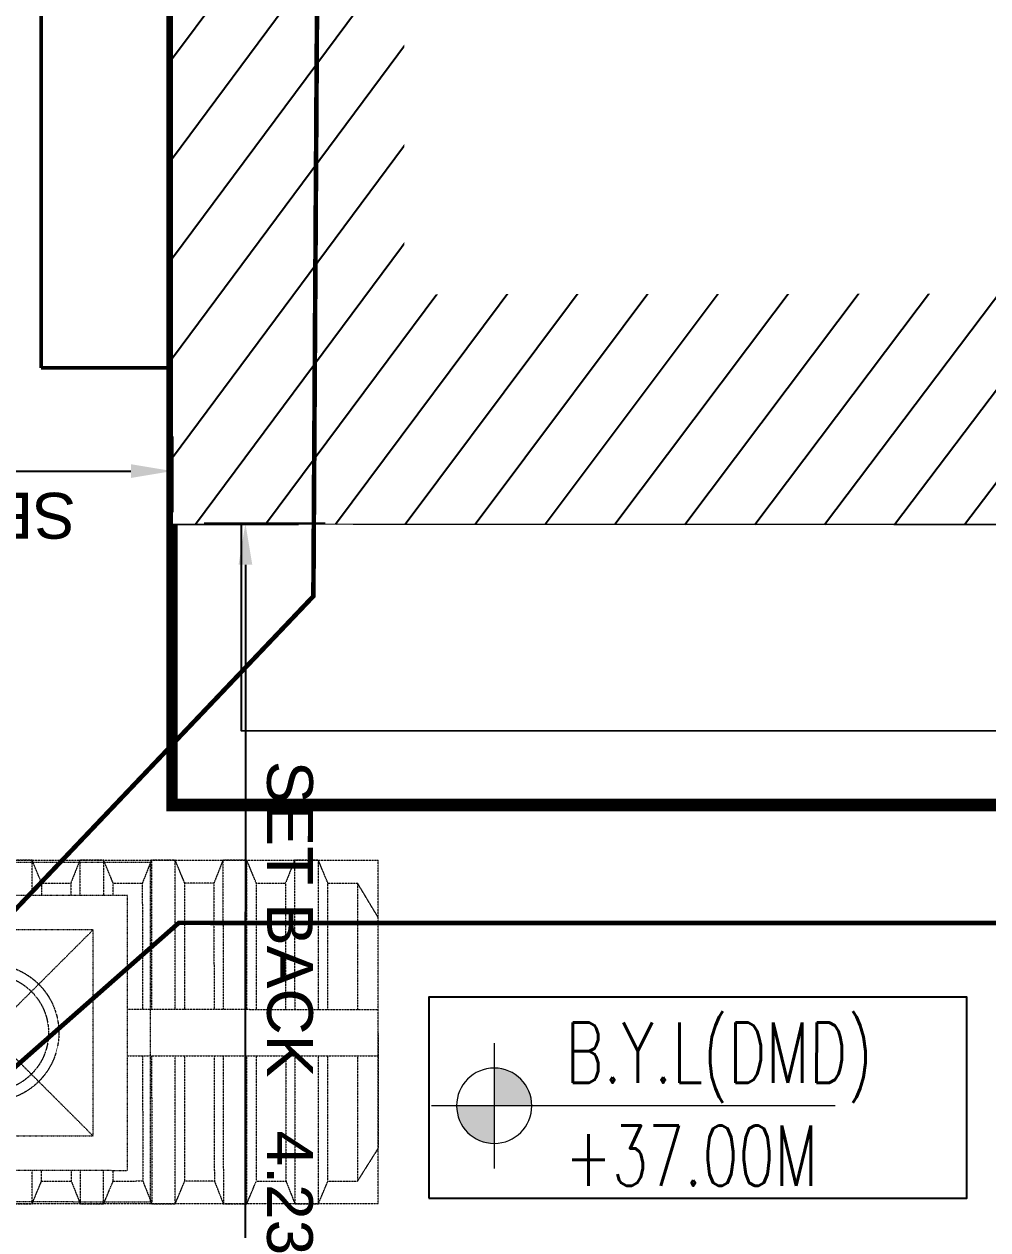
# Model space of a CAD drawing. Header units: centimetres. Extents: x -6122352 to 7132207, y -1694241 to 1947892.
# Drawn here: x 137324 to 141532, y -107326 to -102063 of the extents above; entities that cross this region are included whole.
import ezdxf

# ---------------------------------------------------------------- set-up
doc = ezdxf.new("R2010")
doc.units = ezdxf.units.CM
doc.header["$MEASUREMENT"] = 0
doc.header["$PDMODE"] = 66
doc.header["$PDSIZE"] = 100
for name, pattern in [('2. HG-ST XR COL 3A (5V 7V 9V 11V - GF (4M & 5D-E)$0$HIDDEN', [0.375, 0.25, -0.125]), ('DASHED2', [0.375, 0.25, -0.125]), ('HIDDEN', [0.375, 0.25, -0.125]), ('XR-AR-END-SETTING OUT PLAN$0$23261-XR-AR-SI-GF$0$HIDDEN', [0.375, 0.25, -0.125])]:
    doc.linetypes.add(name, pattern=pattern)
for name, color, linetype in [('23585-XR-AR-BOUNDARY WALLS AND SETBACKS$0$setback', 7, 'XR-AR-END-SETTING OUT PLAN$0$23261-XR-AR-SI-GF$0$HIDDEN'), ('@MI-REF LAYER', 7, 'Continuous'), ('B_TH_8', 7, 'Continuous'), ('VD-WS-TEXT', 8, 'Continuous'), ('VD-WS-WATER TANK', 7, 'Continuous'), ('XR-AR-END-SETTING OUT PLAN$0$23585-XR-AR-END-GROUND FLOOR$0$A-Flor-Strs', 1, 'Continuous'), ('XREF1$0$S-LEVELS', 2, 'Continuous'), ('XREF1$0$TYPICAL NEW PROFILE', 3, 'Continuous')]:
    doc.layers.add(name, color=color, linetype=linetype)
for name, color, linetype, lineweight in [('@ Foundations', 4, 'DASHED2', 50), ('A-ANNO-TEXT', 3, 'Continuous', 25), ('XR-AR-END-SETTING OUT PLAN$0$23585-XR-AR-END-GROUND FLOOR$0$A-GLAZ-SILL', 8, 'Continuous', 5), ('XR-AR-END-SETTING OUT PLAN$0$23585-XR-AR-END-GROUND FLOOR$0$A-GLAZ-WNDO', 232, 'Continuous', 9), ('XR-AR-END-SETTING OUT PLAN$0$23585-XR-AR-END-GROUND FLOOR$0$A-WALL', 7, 'Continuous', 30), ('XR-AR-END-SETTING OUT PLAN$0$23585-XR-AR-END-GROUND FLOOR$0$S-COLS', 51, 'Continuous', 40), ('XR-AR-END-SETTING OUT PLAN$0$23585-XR-AR-END-GROUND FLOOR$0$S-COLS-PATT', 8, 'Continuous', 5), ('XREF1$0$36-TAGLVL', 23, 'Continuous', 9)]:
    doc.layers.add(name, color=color, linetype=linetype, lineweight=lineweight)
doc.styles.get("Standard").update_dxf_attribs({"font": 'arial.ttf'})
doc.styles.add('XREF1$0$DLT_TEXT', font='romans.shx', dxfattribs={"width": 0.7})
doc.dimstyles.get("Standard").update_dxf_attribs({"dimtxt": 5, "dimasz": 0.5, "dimexe": 0.18, "dimexo": 0.0625, "dimgap": 0.09, "dimtad": 0, "dimtih": 1, "dimtoh": 1, "dimdec": 0, "dimzin": 0, "dimdsep": 46, "dimtxsty": 'Standard', "dimcen": 0.09, "dimadec": 0, "dimazin": 0, "dimtfac": 1, "dimtdec": 0, "dimtofl": 0, "dimtmove": 0, "dimatfit": 3, "dimfxl": 1, "dimtolj": 1, "dimtzin": 0, "dimarcsym": 0})

# ---------------------------------------------------------------- blocks, each defined once
blk = doc.blocks.new('23585-XR-AR-BOUNDARY WALLS AND SETBACKS')
at = {"layer": '23585-XR-AR-BOUNDARY WALLS AND SETBACKS$0$setback', "ltscale": 40, "const_width": 0.05}
blk.add_lwpolyline([(496603.4076911526, 2768971.812311382), (496589.0303414653, 2768984.985861099), (496584.8756448581, 2768980.451546177), (496580.8222491085, 2768976.027750814), (496576.7688491076, 2768971.603950815), (496572.7154491082, 2768967.180150814), (496568.6620491074, 2768962.756350815), (496564.6084013822, 2768958.332698731), (496560.5550491072, 2768953.908950815), (496556.501649108, 2768949.485150816), (496552.4482491076, 2768945.061350815), (496548.2917628816, 2768940.525058872), (496562.6692411395, 2768927.351702746), (496566.825369577, 2768931.887763219), (496570.8788474204, 2768936.311448177), (496574.9324515896, 2768940.735252725), (496578.9858017811, 2768945.158998367), (496583.0392017807, 2768949.582798366), (496587.0926017799, 2768954.006598367), (496591.1460017811, 2768958.430398366), (496595.1994017801, 2768962.854198367), (496599.2528474218, 2768967.277848177)], close=True, dxfattribs=at)
blk = doc.blocks.new('A$C9d9485f6')
at = {"layer": 'A-ANNO-TEXT', "rotation": 312.4881850805905}
blk.add_blockref('23585-XR-AR-BOUNDARY WALLS AND SETBACKS', (-2377088.534775567, -1504219.252137818), dxfattribs=at)
blk = doc.blocks.new('WATER TANK-5G')
at = {"layer": 'VD-WS-WATER TANK', "color": 8, "linetype": 'HIDDEN', "lineweight": 0}
for p, q in [((-1250.001134479477, 750), (-1250.001134479477, -750)), ((-1250.001134479477, 750), (1250.001134479473, 750.0000000000073)), ((1250.001134479473, -750), (1250.001134479473, 750.0000000000073)), ((-1250.001134479477, 506.4072882397741), (-1159.487943448941, 649.9912085523538)), ((-1030.317381363468, 650.118273375927), (-1159.487943448941, 649.9912085523538)), ((-1030.33501070099, 650.0762170843009), (-1159.487943448028, 649.9912085537726)), ((-1159.487943448046, 104.2622760417398), (-1159.487943448046, 649.9912085537726)), ((-717.8173813634676, 650.3836400512264), (-846.9879434489412, 650.2565752276532)), ((-534.4881051635202, 650.3415837596003), (-405.3350107009901, 650.3415837596003)), ((-92.8350107009901, 650.2726107480521), (-221.9875152446839, 650.0289267772132)), ((219.6649892990063, 650.341583759604), (90.51189483647977, 650.341583759604)), ((532.1649892990099, 650.341583759604), (403.0118948364761, 650.341583759604)), ((844.6649892990099, 650.2327025967206), (715.5119202089954, 649.9890175606997)), ((1030.317381363468, 650.118273375927), (1159.487943448941, 649.9912085523538)), ((1030.33501070099, 650.0762170843009), (1159.487943448028, 649.9912085537726)), ((1159.487943448046, 104.2622760417398), (1159.487943448046, 649.9912085537726)), ((1250.001134479477, 506.4072882397704), (1159.487943448941, 649.9912085523538)), ((-1250.001134479477, 6.407288239774061), (-1250.001134479477, 506.4072882397741)), ((1250.001134479477, 6.407288239770423), (1250.001134479477, 506.4072882397704)), ((1250.001134479477, 6.407288239770423), (1250.001134479477, 506.4072882397704)), ((-1250.001134479477, 104.2622760417398), (-1250.001134479477, -97.85498780196576)), ((1250.001134479477, 104.2622760417398), (1250.001134479477, -97.85498780196576)), ((-1250.001134479477, 0), (-1250.001134479477, -500)), ((1250.001134479477, 0), (1250.001134479477, -500)), ((1250.001134479477, 0), (1250.001134479477, -500)), ((-1159.487943448941, -649.9666942819531), (-1159.487943448941, -97.85498780196576)), ((1159.487943448941, -649.4147271805778), (1159.487943448941, -97.85498780196576)), ((-1250.001134479477, -500), (-1159.487943448941, -649.9666942819531)), ((1250.001134479477, -500), (1159.487943448941, -649.4147271805778)), ((-1030.223625636183, -649.9259563589003), (-1159.487943448941, -649.9666942819531)), ((-717.8350107009901, -649.6186603031856), (-844.7006966823719, -649.7434578247448)), ((-532.1672582579631, -649.658416240407), (-405.3350107009901, -649.658416240407)), ((-92.80631768378589, -649.7273351141848), (-219.6666766012822, -649.9666942819567)), ((219.7076385924483, -649.7608572367899), (92.83288166340208, -649.7608572367899)), ((532.1649892990099, -649.4191101129363), (405.3327417420296, -649.6584162404033)), ((532.309836432134, -650.0063302019917), (532.1649892990099, -650.0066034984702)), ((844.6644062974592, -648.9922756636443), (717.8321587404789, -649.2315817911112)), ((1159.487943448941, -649.4147271805778), (1030.332741742033, -649.6584162404033)), ((1250.001134479473, -750), (-1250.001134479477, -750))]:
    blk.add_line(p, q, dxfattribs=at)
at = {"layer": 'VD-WS-WATER TANK', "color": 8, "linetype": 'HIDDEN', "lineweight": 0, "ltscale": 0.2}
for p, q in [((-5.37315663082699, 453.5452278794874), (894.6268433691729, -446.4547721205125)), ((894.626843369173, 453.5452278794874), (-5.373156630826884, -446.4547721205125))]:
    blk.add_line(p, q, dxfattribs=at)
at = {"layer": 'VD-WS-WATER TANK', "color": 8, "linetype": 'HIDDEN', "lineweight": 0}
for points in [[(-885.4456683969838, 104.2622760417325), (-886.4425025576202, 750.0000000000036), (-988.5597664013294, 750.0000000000036), (-1030.33501070099, 650.3415837596003), (-1030.33501070099, 104.2622760417325)], [(-988.5597664013294, 750.0000000000036), (-988.5597664013294, 104.2622760417325)], [(-846.0192791284171, 104.2622760417325), (-846.9881051635202, 650.3415837596003), (-886.4425025576202, 750.0000000000036)], [(-572.9456683969838, 104.2622760417362), (-573.9425025576202, 750.0000000000036), (-676.0597664013294, 750.0000000000036), (-717.8350107009901, 650.3415837596003), (-717.8350107009901, 104.2622760417362)], [(-676.0597664013294, 750.0000000000036), (-676.0597664013294, 104.2622760417362)], [(-533.5192791284171, 104.2622760417362), (-534.4881051635202, 650.3415837596003), (-573.9425025576202, 750.0000000000036)], [(-260.4456683969838, 104.2622760417362), (-261.4425025576202, 750.0000000000036), (-363.5597664013294, 750.0000000000036), (-405.3350107009901, 650.3415837596003), (-405.3350107009901, 104.2622760417362)], [(-363.5597664013294, 750.0000000000036), (-363.5597664013294, 104.2622760417362)], [(-221.0192791284171, 104.2622760417362), (-221.9881051635202, 650.3415837596003), (-261.4425025576202, 750.0000000000036)], [(51.26144853215979, 603.5452278794874), (51.05749744237983, 750.0000000000073), (-51.0597664013294, 750.0000000000073), (-92.8350107009901, 650.341583759604), (-92.8350107009901, 603.5452278794874)], [(-51.0597664013294, 750.0000000000073), (-51.0597664013294, 603.5452278794874)], [(90.57860255815893, 603.5452278794874), (90.51189483647977, 650.341583759604), (51.05749744237983, 750.0000000000073)], [(363.7614485321561, 603.5452278794874), (363.5574974423762, 750.0000000000073), (261.440233598667, 750.0000000000073), (219.6649892990063, 650.341583759604), (219.6649892990063, 603.5452278794874)], [(261.440233598667, 750.0000000000073), (261.440233598667, 603.5452278794874)], [(403.0786025581553, 603.5452278794874), (403.0118948364761, 650.341583759604), (363.5574974423762, 750.0000000000073)], [(676.2621950155126, 603.5452278794874), (676.0574974423798, 750.0000000000073), (573.9402335986706, 750.0000000000073), (532.1649892990099, 650.341583759604), (532.1649892990099, 603.5452278794874)], [(573.9402335986706, 750.0000000000073), (573.9402335986706, 603.5452278794874)], [(715.578602558159, 603.5452278794874), (715.5118948364798, 650.341583759604), (676.0574974423798, 750.0000000000073)], [(988.7835816781612, 603.5452278794874), (988.5574974423798, 750.0000000000073), (886.4402335986706, 750.0000000000073), (844.6649892990099, 650.341583759604), (844.6649892990099, 603.5452278794874)], [(886.4402335986706, 750.0000000000073), (886.4402335986706, 603.5452278794874)], [(1028.094918542531, 603.5452278794874), (1028.01189483648, 650.341583759604), (988.5574974423798, 750.0000000000073)], [(-155.373156630827, 104.2622760417398), (-1250.001134479477, 104.2622760417398), (-1250.001134479477, -97.85498780196576), (-155.373156630827, -97.85498780196576)], [(1044.626843369173, -97.85498780196576), (1250.001134479473, -97.85498780196576), (1250.001134479473, 104.2622760417398), (1044.626843369173, 104.2622760417398)], [(-1030.33501070099, -97.85498780197304), (-1030.33501070099, -649.658416240407), (-988.5597664013294, -750.0000000000036), (-884.1216556521795, -750.0000000000036), (-844.6672582579631, -649.658416240407), (-845.6347846805875, -97.85498780197304)], [(-988.5597664013294, -97.85498780197304), (-988.5597664013294, -750.0000000000036)], [(-884.1216556521795, -750.0000000000036), (-885.1173801805053, -97.85498780197304)], [(-717.8350107009901, -97.8549878019694), (-717.8350107009901, -649.658416240407), (-676.0597664013294, -750.0000000000036), (-571.6216556521795, -750.0000000000036), (-532.1672582579631, -649.658416240407), (-533.1347846805875, -97.8549878019694)], [(-676.0597664013294, -97.8549878019694), (-676.0597664013294, -750.0000000000036)], [(-571.6216556521795, -750.0000000000036), (-572.6173801805053, -97.8549878019694)], [(-405.3350107009901, -97.8549878019694), (-405.3350107009901, -649.658416240407), (-363.5597664013294, -750.0000000000036), (-259.1216556521795, -750.0000000000036), (-219.6672582579631, -649.658416240407), (-220.6347846805875, -97.8549878019694)], [(-363.5597664013294, -97.8549878019694), (-363.5597664013294, -750.0000000000036)], [(-259.1216556521795, -750.0000000000036), (-260.1173801805053, -97.8549878019694)], [(-92.8350107009901, -596.4547721205126), (-92.8350107009901, -649.6584162404033), (-51.0597664013294, -750), (53.37834434781689, -750), (92.83274174203325, -649.6584162404033), (92.76007233241864, -596.4547721205126)], [(-51.0597664013294, -596.4547721205126), (-51.0597664013294, -750)], [(53.37834434781689, -750), (53.17005371042653, -596.4547721205126)], [(219.6649892990063, -596.4547721205126), (219.6649892990063, -649.6584162404033), (261.440233598667, -750), (365.8783443478133, -750), (405.3327417420296, -649.6584162404033), (405.260072332415, -596.4547721205126)], [(261.440233598667, -596.4547721205126), (261.440233598667, -750)], [(365.8783443478133, -750), (365.6700537104251, -596.4547721205126)], [(532.1649892990099, -596.4547721205126), (532.1649892990099, -649.6584162404033), (573.9402335986706, -750), (678.3783443478205, -750), (717.8327417420369, -649.6584162404033), (717.7600723324223, -596.4547721205126)], [(573.9402335986706, -596.4547721205126), (573.9402335986706, -750)], [(678.3783443478205, -750), (678.1694037942582, -596.4547721205126)], [(844.6649892990063, -596.4547721205126), (844.6649892990063, -649.6584162404033), (886.440233598667, -750), (990.8783443478169, -750), (1030.332741742033, -649.6584162404033), (1030.239455022863, -596.4547721205126)], [(886.440233598667, -596.4547721205126), (886.440233598667, -750)], [(990.8783443478169, -750), (990.6439045426397, -596.4547721205126)]]:
    blk.add_lwpolyline(points, dxfattribs=at)
at = {"layer": 'VD-WS-WATER TANK', "color": 8, "linetype": 'HIDDEN', "lineweight": 0, "ltscale": 0.2}
for points in [[(-255.373156630827, -739.6584162404033), (1144.626843369173, -739.6584162404033), (1144.626843369173, 740.341583759604), (-255.373156630827, 740.341583759604)], [(-155.373156630827, -596.4547721205126), (1044.626843369173, -596.4547721205126), (1044.626843369173, 603.5452278794874), (-155.373156630827, 603.5452278794874)], [(-5.373156630826998, -446.4547721205126), (894.626843369173, -446.4547721205126), (894.626843369173, 453.5452278794874), (-5.373156630826998, 453.5452278794874)]]:
    blk.add_lwpolyline(points, close=True, dxfattribs=at)
at = {"layer": 'VD-WS-WATER TANK', "color": 8, "linetype": 'HIDDEN', "lineweight": 0}
for radius in [300, 255]:
    blk.add_circle((444.626843369173, 3.545227879487356), radius, dxfattribs=at)
blk = doc.blocks.new('A$Ceb9e94c1')
at = {"layer": 'VD-WS-TEXT', "xscale": 0.0009999999999999996, "yscale": 0.0009999999999999996, "zscale": 0.0009999999999999996, "rotation": 359.9999831085835}
blk.add_blockref('WATER TANK-5G', (63.65228272136301, 21.99018400092609, -6.172162596103219e-09), dxfattribs=at)
blk = doc.blocks.new('XREF1$0$LVL  ATTR')
at = {"color": 7}
blk.add_wipeout([(-0.33727806633866564, 0.38352486299273547), (1.8973092599409713, 0.38352486299273547), (1.8973092599409713, -0.45047952129880775), (-0.33727806633866564, -0.4504795212988073)], dxfattribs=at)
at = {"layer": 'XREF1$0$36-TAGLVL', "extrusion": (-4.888139810645865e-07, 1.406522031717416e-17, 0.9999999999998805)}
h = blk.add_hatch(color=252, dxfattribs=at)
h.paths.add_polyline_path([(-0.06536514837319736, 0.1562500046566129, 0.4142135623730951), (-0.2216151483731973, 4.656612873077392e-09), (-0.06536514837319736, 4.656612873077392e-09)])
h.paths.add_polyline_path([(0.09088485162680264, 4.656612873077392e-09), (-0.06536514837319736, 4.656612873077392e-09), (-0.06536514837319736, -0.1562499953433871, 0.4142135623730951)])
at = {"layer": 'XREF1$0$36-TAGLVL', "extrusion": (-4.888139810645865e-07, 1.406522031717408e-17, 0.9999999999998805)}
for p, q in [((-0.06536515014719235, -0.2604166821887048), (-0.06536515014719235, 0.2604166511446238)), ((1.351057254982072, -1.396983861923218e-08, 5.262988010916589e-07), (-0.3253053234689158, -1.396983861923218e-08, -1.018362459642307e-07))]:
    blk.add_line(p, q, dxfattribs=at)
blk.add_circle((-0.06536514830387681, -4.494034574497252e-25, 3.195139836529895e-08), 0.15625, dxfattribs=at)
at = {"layer": 'XREF1$0$S-LEVELS', "color": 1}
blk.add_lwpolyline([(-0.3372780663386656, 0.3835248629927364), (1.897309259940972, 0.3835248629927364), (1.897309259940972, -0.4504795212988069), (-0.3372780663386656, -0.4504795212988069)], close=True, dxfattribs=at)
at = {"layer": 'XREF1$0$TYPICAL NEW PROFILE', "color": 3, "style": 'XREF1$0$DLT_TEXT', "width": 0.7}
for tag, p in [('+0.00M', (0.2413431143818681, 0.067100426539497, -0.0001437184612911057)), ('S.S.L', (0.2413431143818681, -0.3452672204089993, -0.0001437184612911057))]:
    blk.add_attdef(tag, p, '', height=0.2500000000000001, dxfattribs=at)
blk = doc.blocks.new('*D446')
at = {"color": 0, "lineweight": -2, "transparency": 16777216}
for p, q in [((494380.3183604511, 2767884.034073888, 5.55048642961565e-09), (494380.0337359267, 2767884.034073888, 5.55048642961565e-09)), ((494380.2137359267, 2767879.98396927, 5.55048642961565e-09), (494380.2137359267, 2767883.854073888, 5.55048642961565e-09)), ((494379.865728487, 2767879.80396927, 5.55048642961565e-09), (494380.3937359267, 2767879.80396927, 5.55048642961565e-09))]:
    blk.add_line(p, q, dxfattribs=at)
at = {"color": 0, "transparency": 16777216}
for points in [[(494380.1837359267, 2767883.854073888, 5.55048642961565e-09), (494380.2437359267, 2767883.854073888, 5.55048642961565e-09), (494380.2137359267, 2767884.034073888, 5.55048642961565e-09)], [(494380.1837359267, 2767879.98396927, 5.55048642961565e-09), (494380.2437359267, 2767879.98396927, 5.55048642961565e-09), (494380.2137359267, 2767879.80396927, 5.55048642961565e-09)]]:
    blk.add_solid(points, dxfattribs=at)
at = {"layer": 'Defpoints', "color": 0, "transparency": 16777216}
for p in [(494380.2137359267, 2767884.034073888, 5.55048642961565e-09), (494380.3808604511, 2767884.034073888, -6.17216293373952e-09), (494379.803228487, 2767879.80396927)]:
    blk.add_point(p, dxfattribs=at)
at = {"color": 0, "transparency": 16777216, "insert": (494380.0202570734, 2767881.919021579, 5.55048642961565e-09), "char_height": 0.2, "attachment_point": 5, "rotation": 90}
blk.add_mtext('\\A1;SET BACK   4.23', dxfattribs=at)
blk = doc.blocks.new('*D447')
at = {"color": 0, "lineweight": -2, "transparency": 16777216}
for p, q in [((494380.5334508239, 2767879.424846213, 5.55048642961565e-09), (494380.5334508239, 2767879.75549553, 5.55048642961565e-09)), ((494383.5333295516, 2767879.441321992, 5.55048642961565e-09), (494383.5333295516, 2767879.75549553, 5.55048642961565e-09)), ((494383.3533295516, 2767879.57549553, 5.55048642961565e-09), (494380.7134508239, 2767879.57549553, 5.55048642961565e-09))]:
    blk.add_line(p, q, dxfattribs=at)
at = {"color": 0, "transparency": 16777216}
for points in [[(494380.7134508239, 2767879.60549553, 5.55048642961565e-09), (494380.7134508239, 2767879.54549553, 5.55048642961565e-09), (494380.5334508239, 2767879.57549553, 5.55048642961565e-09)], [(494383.3533295516, 2767879.60549553, 5.55048642961565e-09), (494383.3533295516, 2767879.54549553, 5.55048642961565e-09), (494383.5333295516, 2767879.57549553, 5.55048642961565e-09)]]:
    blk.add_solid(points, dxfattribs=at)
at = {"layer": 'Defpoints', "color": 0, "transparency": 16777216}
for p in [(494380.5334508239, 2767879.57549553, 5.55048642961565e-09), (494383.5333295516, 2767879.378821992, -6.17216293373952e-09), (494380.5334508239, 2767879.362346213, 5.55048642961565e-09)]:
    blk.add_point(p, dxfattribs=at)
at = {"color": 0, "transparency": 16777216, "insert": (494382.0333901877, 2767879.768974384, 5.55048642961565e-09), "char_height": 0.2, "attachment_point": 5}
blk.add_mtext('\\A1;SET BACK   3.00', dxfattribs=at)
blk = doc.blocks.new('XR-AR-END-SETTING OUT PLAN$0$23585-XR-AR-END-GROUND FLOOR$0$A$C75a8815d')
at = {"layer": 'XR-AR-END-SETTING OUT PLAN$0$23585-XR-AR-END-GROUND FLOOR$0$S-COLS', "color": 252, "lineweight": 30}
blk.add_lwpolyline([(0.04718828201293945, 13139.86978554726), (0.04718828201293945, 12139.86978602409), (250.0471882820129, 12139.86978626251), (250.0471882820129, 13139.86978602409)], close=True, dxfattribs=at)
blk = doc.blocks.new('XR-AR-END-SETTING OUT PLAN')
at = {"layer": 'XR-AR-END-SETTING OUT PLAN$0$23585-XR-AR-END-GROUND FLOOR$0$A-Flor-Strs', "color": 8}
for points in [[(3000.084657981992, 19773.27214288712), (3000.084658399224, 20973.27214384079), (9090.020709103266, 20973.16710468142)], [(3300.084657981992, 19773.27214288712), (3300.084658041596, 20673.27217292786), (9090.0155365165, 20673.27206735766)]]:
    blk.add_lwpolyline(points, dxfattribs=at)
at = {"layer": 'XR-AR-END-SETTING OUT PLAN$0$23585-XR-AR-END-GROUND FLOOR$0$A-GLAZ-SILL', "color": 252}
blk.add_line((3550.084660366178, 19523.35189294815), (8750.084660485387, 19523.35189342499), dxfattribs=at)
at = {"layer": 'XR-AR-END-SETTING OUT PLAN$0$23585-XR-AR-END-GROUND FLOOR$0$A-GLAZ-WNDO', "color": 252}
for p, q in [((6150.084660366178, 19773.35189342499), (3550.084660425782, 19773.35189294815)), ((3550.084660425782, 19773.35189294815), (3550.084660366178, 19523.35189294815)), ((3600.084660425782, 19623.35189294815), (3600.084660544991, 19773.35189342499)), ((4840.084660425782, 19773.35189342499), (4840.084660485387, 19623.35189294815)), ((4890.084660187364, 19623.35189294815), (4890.084660366178, 19773.35189294815)), ((6150.084660366178, 19773.35189342499), (8750.084660246968, 19773.35189294815)), ((3550.084660425782, 19623.35189294815), (6150.084660485387, 19623.35189294815)), ((8750.084660127759, 19623.35189294815), (6150.084660485387, 19623.35189294815))]:
    blk.add_line(p, q, dxfattribs=at)
blk.add_lwpolyline([(4840.084660485387, 19723.35189342499), (3600.084660425782, 19723.35189437866)], dxfattribs=at)
for points in [[(4780.084660246968, 19563.35189342499), (4860.084660425782, 19563.35189437866), (4860.084660246968, 19613.35189247131), (4780.084660425782, 19613.35189294815)], [(6070.084660306573, 19563.35189294815), (4860.084660425782, 19563.35189437866), (4860.084660246968, 19613.35189247131), (6070.084659948945, 19613.35189294815)], [(6150.084660425782, 19563.35189294815), (6070.084660306573, 19563.35189294815), (6070.084659948945, 19613.35189294815), (6150.084660485387, 19613.35189342499)], [(6150.084660425782, 19563.35189294815), (6230.084660366178, 19563.35189390182), (6230.084660485387, 19613.35189342499), (6150.084660485387, 19613.35189342499)], [(6230.084660366178, 19563.35189390182), (7440.084660246968, 19563.35189294815), (7440.084660246968, 19613.35189199448), (6230.084660485387, 19613.35189342499)]]:
    blk.add_lwpolyline(points, close=True, dxfattribs=at)
at = {"layer": 'XR-AR-END-SETTING OUT PLAN$0$23585-XR-AR-END-GROUND FLOOR$0$A-WALL', "color": 8}
blk.add_lwpolyline([(3550.084660723805, 19773.27214288712), (3550.084660485387, 19523.2703499794), (3250.082569018006, 19523.2703499794), (3250.293485656381, 17540.34097003937), (3000.294974222779, 17540.34096956253), (3000.084657981992, 19773.27214288712)], close=True, dxfattribs=at)
at = {"layer": 'XR-AR-END-SETTING OUT PLAN$0$23585-XR-AR-END-GROUND FLOOR$0$S-COLS-PATT', "color": 8}
blk.add_blockref('XR-AR-END-SETTING OUT PLAN$0$23585-XR-AR-END-GROUND FLOOR$0$A$C75a8815d', (3000.129344239831, 5499.998310089111), dxfattribs=at)
blk = doc.blocks.new('END UNIT')
at = {"xscale": 0.001, "yscale": 0.001, "zscale": 0.001}
blk.add_blockref('XR-AR-END-SETTING OUT PLAN', (-9.150201729830158, 0), dxfattribs=at)
blk = doc.blocks.new('TH_8')
at = {"xscale": -1}
blk.add_blockref('END UNIT', (495850.3053798423, 2769197.479078153), dxfattribs=at)
blk = doc.blocks.new('A$Ca7ad59d2')
at = {"layer": 'B_TH_8', "xscale": 1.000018136216304, "yscale": 1.000018136216304, "zscale": 1.000018136216304}
blk.add_blockref('TH_8', (-495803.6470986201, -2769248.051850634), dxfattribs=at)
blk = doc.blocks.new('A$Cac0110ba')
at = {"rotation": 227.5015136760979}
blk.add_blockref('A$Ca7ad59d2', (28.54929658252513, 57.49132066033781), dxfattribs=at)
at = {"layer": '@ Foundations', "linetype": 'DASHED2', "ltscale": 25}
blk.add_lwpolyline([(-1.173329936165828, 0.1256855637766421), (0.227530914999079, -1.157898822799325), (1.173329936282244, -0.1256855642423034), (-0.2275309148826636, 1.157898822333664)], close=True, dxfattribs=at)
blk = doc.blocks.new('M3 REF WITH TABLES')
at = {"color": 1}
for points, const_width in [([(150.205946641101, 128.4317175084725), (146.4893651941093, 128.0285748476163), (123.299064669176, 102.7194816619158), (121.3066007388406, 104.5475220000371), (123.299064669176, 102.7194816619158), (105.6650739989127, 83.47435318119824), (105.5925103422487, 79.76300930185243)], 0.02), ([(87.86787457211176, 95.81188497133553), (92.86501128558302, 96.00174896838143), (102.6517930580885, 87.05814857548103), (102.9057066669338, 87.3314173198305), (102.6517930580885, 87.05814857548103), (105.0104215574102, 84.87076360313222), (105.357417878462, 79.83010087162256)], 0.01999999999999999)]:
    blk.add_lwpolyline(points, dxfattribs=dict(at, const_width=const_width))
blk = doc.blocks.new('A$Cc8c38916')
dim = blk.add_linear_dim(base=(62.98275200638454, 25.31139731826261, 5.55048642961565e-09), p1=(62.5722445663996, 21.08129269909114), p2=(63.14987653051503, 25.31139731733128, -6.17216293373952e-09), angle=90, text='SET BACK   <>', dimstyle='Standard', override={"dimtxt": 0.2, "dimtad": 1, "dimtih": 0, "dimdec": 2})
dim.commit()
dim.dimension.update_dxf_attribs({"geometry": '*D446', "text_midpoint": (62.78927315305918, 23.1963450089097, 5.55048642961565e-09), "insert": (-494317.2309839203, -2767858.72267657)})
dim = blk.add_linear_dim(base=(63.30246690352215, 20.85281896032393, 5.55048642961565e-09), p1=(66.30234563123668, 20.65614542271942, -6.17216293373952e-09), p2=(63.30246690352215, 20.63966964371502, 5.55048642961565e-09), text='SET BACK   <>', dimstyle='Standard', override={"dimtxt": 0.2, "dimtad": 1, "dimtih": 0, "dimdec": 2})
dim.commit()
dim.dimension.update_dxf_attribs({"geometry": '*D447', "text_midpoint": (64.80240626737941, 21.04629781423137, 5.55048642961565e-09), "insert": (-494317.2309839203, -2767858.72267657)})

msp = doc.modelspace()

# ---------------------------------------------------------------- block references
at = {"color": 94, "linetype": '2. HG-ST XR COL 3A (5V 7V 9V 11V - GF (4M & 5D-E)$0$HIDDEN', "xscale": 1000, "yscale": 1000, "zscale": 1000, "rotation": 312.4883110972302}
msp.add_blockref('A$Cac0110ba', (138098.2151797014, -102612.8341626052), dxfattribs=at)

# ---------------------------------------------------------------- next in the draw order: block references
at = {"layer": '@MI-REF LAYER', "xscale": 1000, "yscale": 1000, "zscale": 1000}
msp.add_blockref('A$C9d9485f6', (-23958.95045533385, 48155.57226163784), dxfattribs=at)
at = {"layer": '@MI-REF LAYER', "color": 10, "xscale": 1000.000000000001, "yscale": 1000.000000000001, "zscale": 1000.000000000001, "rotation": 179.9898026784156}
msp.add_blockref('A$Ceb9e94c1', (201276.2283228724, -84483.75690863615, 6.172162933739522e-06), dxfattribs=at)

# ---------------------------------------------------------------- next in the draw order: wipeouts: each hides what was drawn before it
at = {"color": 10}
msp.add_wipeout([(198275.3921904103, -104256.67465484346), (198277.6024852933, -89983.15121534048), (137973.99123918772, -89974.4610474222), (137971.62205373496, -104245.95954391618), (144221.7361697793, -104247.34826951602), (144221.90594372264, -103946.4486329037), (192025.46282542183, -103955.05220550337), (192025.4153281002, -104255.68871988932), (198276.69141260552, -104256.69244835054)], dxfattribs=at).dxf.layer = '@MI-REF LAYER'

# ---------------------------------------------------------------- next in the draw order: hatches: boundary and pattern name
at = {"layer": '@MI-REF LAYER'}
h = msp.add_hatch(dxfattribs=at)
h.set_pattern_fill('ANSI31', color=256, scale=1999.999998458916, angle=-173.2764582181798)
h.set_pattern_definition([(231.7235417818202, (2377424248.388937, 1503992843.986378), (196.2577398699116, -154.8641322089669), [])])
h.paths.add_polyline_path([(137973.3174367756, -89974.4609193851), (137971.622053516, -104245.9595442412), (144221.736170091, -104247.348269231), (144221.9059435594, -103946.4486329976), (192026.7673076355, -103954.9571009299), (192026.7198083964, -104255.6097373551), (198276.6966703817, -104256.5971348351), (198278.9011911725, -89983.05610956397)])

# ---------------------------------------------------------------- next in the draw order: linework, layer by layer
at = {"layer": '@MI-REF LAYER', "color": 1, "const_width": 20}
for points in [[(135076.1643577973, -84528.83623004785), (138591.436504872, -88085.56020057149), (138606.6667247583, -101343.3448379435), (138979.6825879666, -101346.0081423231), (138606.6667247583, -101343.3448379435), (138586.7661888608, -104560.0800436669), (135104.0788398919, -108220.6231794577)], [(201236.1275741825, -108465.1678461482), (198428.5180595563, -105996.8018946519), (164101.5578268371, -105990.6781291357), (164103.7941047549, -103286.6738779284), (164101.5578268371, -105990.6781291357), (137999.2097425181, -105986.021595068), (135213.3952181072, -108439.3002809508)]]:
    msp.add_lwpolyline(points, dxfattribs=at)
at = {"layer": '@MI-REF LAYER', "const_width": 5.000000000000002}
msp.add_lwpolyline([(137973.3174367756, -89974.4609193851), (137971.622053516, -104245.9595442412), (144221.736170091, -104247.348269231), (144221.9059435594, -103946.4486329976), (192026.7673076355, -103954.9571009299), (192026.7198083964, -104255.6097373551), (198276.6966703817, -104256.5971348351), (198278.9011911725, -89983.05610956397), (137973.3174367756, -89974.4609193851)], close=True, dxfattribs=at)

# ---------------------------------------------------------------- next in the draw order: block references
at = {"layer": '@MI-REF LAYER', "color": 7}
ref = msp.add_blockref('XREF1$0$LVL  ATTR', (139445.0431561455, -106784.2123524694, -0.0003061485115309036), dxfattribs=dict(at, xscale=-1051.480567989675, yscale=1051.480567989676, zscale=1051.480567989675, rotation=179.9890103371504))
ref.add_attrib('S.S.L', 'B.Y.L(DMD)', (139688.1087015733, -106684.0873413172, -0.1514233178211312), dxfattribs={"layer": 'XREF1$0$TYPICAL NEW PROFILE', "color": 3, "height": 262.8701419974187, "rotation": 359.9890136389851, "style": 'XREF1$0$DLT_TEXT', "width": 0.7})
ref.add_attrib('+0.00M', '+37.00M ', (139685.7970130683, -107133.4218974304, -0.1514233178211312), dxfattribs={"layer": 'XREF1$0$TYPICAL NEW PROFILE', "color": 3, "height": 262.8701419974187, "rotation": 359.9890136389851, "style": 'XREF1$0$DLT_TEXT', "width": 0.7})

# ---------------------------------------------------------------- next in the draw order: block references
at = {"layer": '@MI-REF LAYER', "color": 10, "xscale": 1000, "yscale": 1000, "zscale": 1000, "rotation": 179.9898026791866}
msp.add_blockref('A$Cc8c38916', (201276.5723185714, -83172.47680699904, 6.172162933739522e-06), dxfattribs=at)

# ---------------------------------------------------------------- next in the draw order: wipeouts: each hides what was drawn before it
at = {"color": 10}
msp.add_wipeout([(145950.25472100617, -99544.09156187304), (138980.76217071794, -99542.03102536117), (138984.45816880674, -103242.0291795008), (145953.94170621078, -103235.06723113512), (145950.24570830973, -99535.06907720046)], dxfattribs=at).dxf.layer = '@MI-REF LAYER'

# ---------------------------------------------------------------- next in the draw order: block references
at = {"layer": '@MI-REF LAYER', "xscale": 1000, "yscale": 1000, "zscale": 1000, "rotation": 312.4882889992022}
msp.add_blockref('M3 REF WITH TABLES', (5073.57098191743, -84448.84299303715), dxfattribs=at)

doc.saveas('drawing.dxf')
